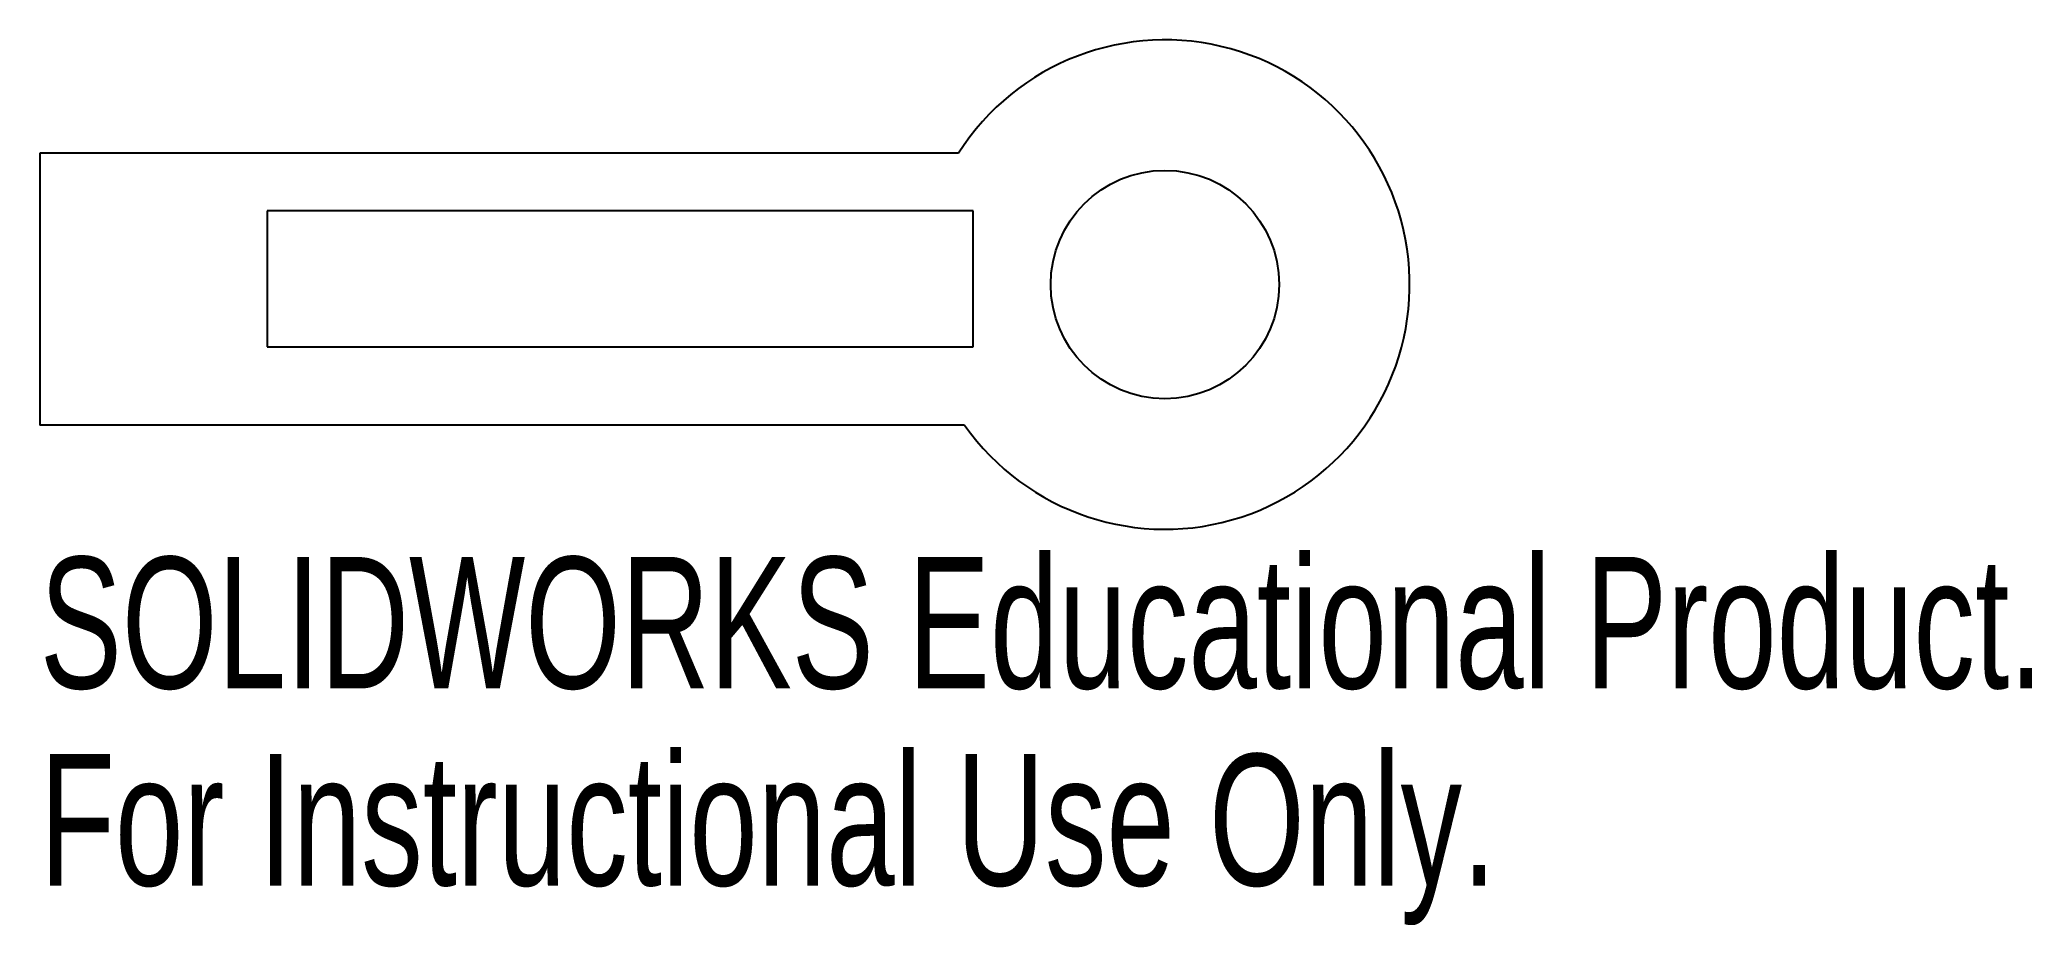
# Model space of a CAD drawing. Header units: millimetres. Extents: x -41.4 to 31.9, y -23.6 to 9.
import ezdxf

# ---------------------------------------------------------------- set-up
doc = ezdxf.new("R2010")
doc.units = ezdxf.units.MM
doc.styles.add('SLDTEXTSTYLE0', font='TXT', dxfattribs={"width": 0.7})

msp = doc.modelspace()

# ---------------------------------------------------------------- linework, layer by layer
at = {"color": 7, "linetype": 'Continuous', "lineweight": 25}
for p, q in [((-7.593, 4.832), (-41.376, 4.832)), ((-41.376, 4.832), (-41.376, -5.168)), ((-33.012, 2.708), (-33.012, -2.292)), ((-7.056, 2.708), (-33.012, 2.708)), ((-7.056, -2.292), (-7.056, 2.708)), ((-33.012, -2.292), (-7.056, -2.292)), ((-7.368, -5.168), (-41.376, -5.168))]:
    msp.add_line(p, q, dxfattribs=at)
msp.add_circle((0, 0), 4.2, dxfattribs=at)
msp.add_arc((0, 0), 9, 215.04824, 147.53087, dxfattribs=at)

# ---------------------------------------------------------------- texts
at = {"color": 7, "linetype": 'Continuous', "char_height": 4.83362, "attachment_point": 1, "style": 'SLDTEXTSTYLE0'}
for s, insert in [('SOLIDWORKS Educational Product.', (-41.376, -10.02)), ('For Instructional Use Only.', (-41.376, -17.27))]:
    msp.add_mtext(s, dxfattribs=dict(at, insert=insert))

doc.saveas('drawing.dxf')
